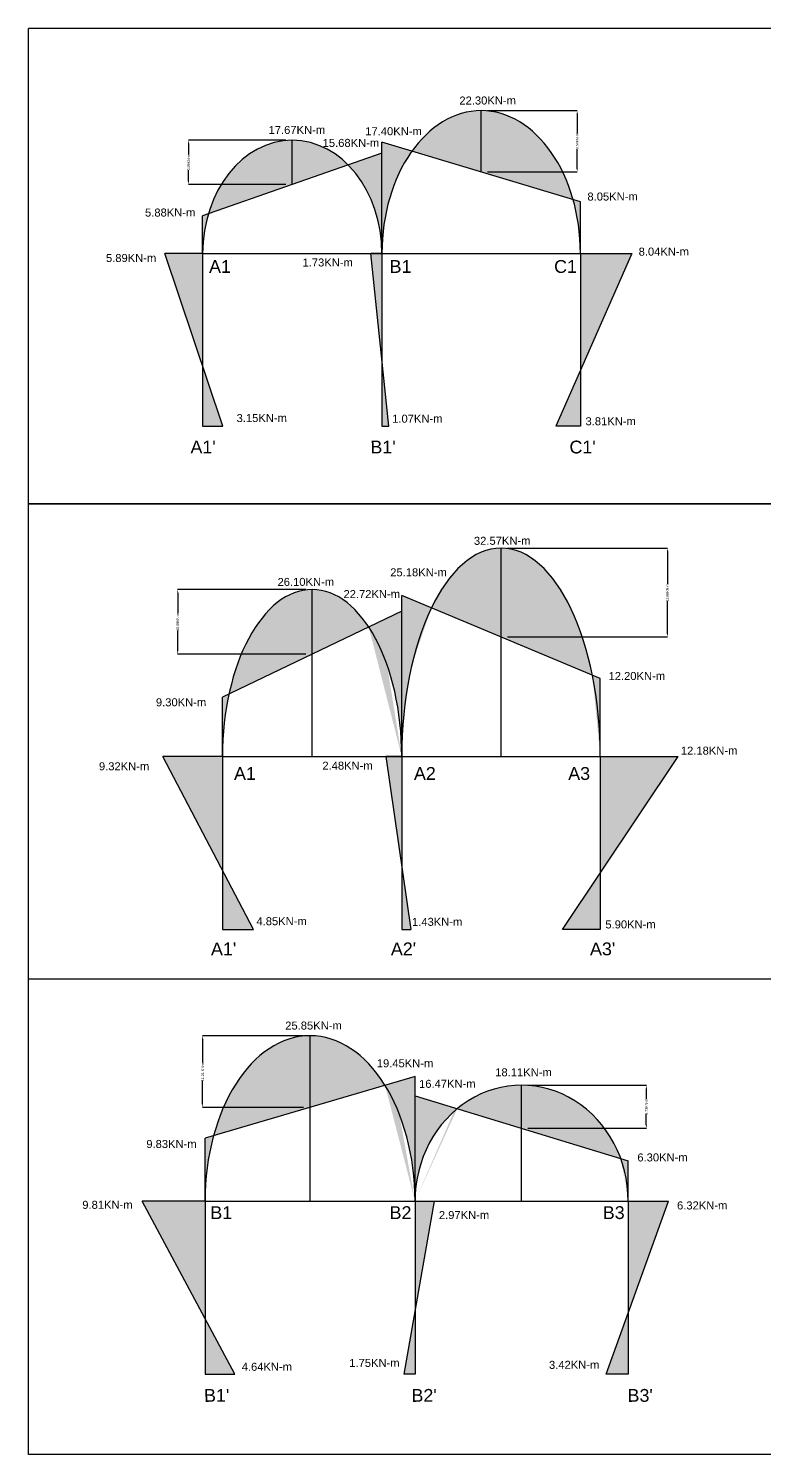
# Model space of a CAD drawing. Header units: millimetres. Extents: x 0 to 1679650, y -107560 to 692040.
# Drawn here: x 64290 to 75785, y 117623 to 139898 of the extents above; entities that cross this region are included whole.
import ezdxf

# ---------------------------------------------------------------- set-up
doc = ezdxf.new("R2010")
doc.units = ezdxf.units.MM
doc.styles.get("Standard").update_dxf_attribs({"font": 'arial.ttf'})
doc.dimstyles.new('ISO-25', dxfattribs={"dimtxt": 40, "dimasz": 50, "dimexe": 1.25, "dimexo": 100, "dimtad": 0, "dimdec": 0, "dimtxsty": 'Standard', "dimcen": 2.5, "dimadec": 0, "dimazin": 0, "dimtfac": 1, "dimtdec": 0, "dimtmove": 0, "dimatfit": 3, "dimfxl": 1, "dimarcsym": 0})

# ---------------------------------------------------------------- blocks, each defined once
blk = doc.blocks.new('*D100')
at = {"color": 0, "lineweight": -2, "transparency": 16777216}
for p, q in [((68619.99999989106, 131135.0000000001), (66618.75000000015, 131135.0000000001)), ((66620.00000000015, 131085.0000000001), (66620.00000000015, 130767.5915757163)), ((66620.00000000015, 130176.0000000001), (66620.00000000015, 130493.4084242838)), ((68620.00000000003, 130126.0000000001), (66618.75000000015, 130126.0000000001))]:
    blk.add_line(p, q, dxfattribs=at)
at = {"color": 0, "transparency": 16777216}
for points in [[(66611.66666666682, 131085.0000000001), (66628.33333333347, 131085.0000000001), (66620.00000000015, 131135.0000000001)], [(66611.66666666682, 130176.0000000001), (66628.33333333347, 130176.0000000001), (66620.00000000015, 130126.0000000001)]]:
    blk.add_solid(points, dxfattribs=at)
at = {"layer": 'Defpoints', "color": 0, "transparency": 16777216}
for p in [(68719.99999989106, 131135.0000000001), (66620.00000000015, 130126.0000000001), (68720.00000000003, 130126.0000000001)]:
    blk.add_point(p, dxfattribs=at)
at = {"color": 0, "transparency": 16777216, "insert": (66620.00000000017, 130630.5), "char_height": 40, "attachment_point": 5, "rotation": 90}
blk.add_mtext('10.09KN-m', dxfattribs=at)
blk = doc.blocks.new('*D101')
at = {"color": 0, "lineweight": -2, "transparency": 16777216}
for p, q in [((71770.00000000003, 131782.0000000001), (74271.25000000015, 131782.0000000001)), ((74270.00000000015, 131732.0000000001), (74270.00000000015, 131225.0915757163)), ((74270.00000000015, 130444.0000000001), (74270.00000000015, 130950.9084242838)), ((71770.00000000003, 130394.0000000001), (74271.25000000015, 130394.0000000001))]:
    blk.add_line(p, q, dxfattribs=at)
at = {"color": 0, "transparency": 16777216}
for points in [[(74261.66666666682, 131732.0000000001), (74278.33333333347, 131732.0000000001), (74270.00000000015, 131782.0000000001)], [(74261.66666666682, 130444.0000000001), (74278.33333333347, 130444.0000000001), (74270.00000000015, 130394.0000000001)]]:
    blk.add_solid(points, dxfattribs=at)
at = {"layer": 'Defpoints', "color": 0, "transparency": 16777216}
for p in [(71670.00000000003, 131782.0000000001), (71670.00000000003, 130394.0000000001), (74270.00000000015, 130394.0000000001)]:
    blk.add_point(p, dxfattribs=at)
at = {"color": 0, "transparency": 16777216, "insert": (74270.00000000017, 131088), "char_height": 40, "attachment_point": 5, "rotation": 90}
blk.add_mtext('13.88KN-m', dxfattribs=at)
blk = doc.blocks.new('*D102')
at = {"color": 0, "lineweight": -2, "transparency": 16777216}
for p, q in [((72091.66666666488, 123391.0000000001), (73941.25000000029, 123391.0000000001)), ((73940.00000000029, 123341.0000000001), (73940.00000000029, 123178.2945088677)), ((73940.00000000029, 122768.5000000001), (73940.00000000029, 122931.2054911324)), ((72091.66666666676, 122718.5000000001), (73941.25000000029, 122718.5000000001))]:
    blk.add_line(p, q, dxfattribs=at)
at = {"color": 0, "transparency": 16777216}
for points in [[(73931.66666666696, 123341.0000000001), (73948.33333333362, 123341.0000000001), (73940.00000000029, 123391.0000000001)], [(73931.66666666696, 122768.5000000001), (73948.33333333362, 122768.5000000001), (73940.00000000029, 122718.5000000001)]]:
    blk.add_solid(points, dxfattribs=at)
at = {"layer": 'Defpoints', "color": 0, "transparency": 16777216}
for p in [(71991.66666666488, 123391.0000000001), (71991.66666666676, 122718.5000000001), (73940.00000000029, 122718.5000000001)]:
    blk.add_point(p, dxfattribs=at)
at = {"color": 0, "transparency": 16777216, "insert": (73940.00000000032, 123054.75), "char_height": 40, "width": 187.6188471195055, "attachment_point": 5, "rotation": 90}
blk.add_mtext('6.73KN-m', dxfattribs=at)
blk = doc.blocks.new('*D103')
at = {"color": 0, "lineweight": -2, "transparency": 16777216}
for p, q in [((68586.66666666676, 124165.0000000001), (67008.7500000002, 124165.0000000001)), ((67010.0000000002, 124115.0000000001), (67010.0000000002, 123749.3541950887)), ((67010.0000000002, 123094.0000000001), (67010.0000000002, 123459.6458049114)), ((68586.66666666676, 123044.0000000001), (67008.7500000002, 123044.0000000001))]:
    blk.add_line(p, q, dxfattribs=at)
at = {"color": 0, "transparency": 16777216}
for points in [[(67001.66666666688, 124115.0000000001), (67018.33333333353, 124115.0000000001), (67010.0000000002, 124165.0000000001)], [(67001.66666666688, 123094.0000000001), (67018.33333333353, 123094.0000000001), (67010.0000000002, 123044.0000000001)]]:
    blk.add_solid(points, dxfattribs=at)
at = {"layer": 'Defpoints', "color": 0, "transparency": 16777216}
for p in [(68686.66666666676, 124165.0000000001), (67010.0000000002, 123044.0000000001), (68686.66666666676, 123044.0000000001)]:
    blk.add_point(p, dxfattribs=at)
at = {"color": 0, "transparency": 16777216, "insert": (67010.00000000023, 123604.5), "char_height": 40, "attachment_point": 5, "rotation": 90}
blk.add_mtext('11.21 KN-m', dxfattribs=at)
blk = doc.blocks.new('*D108')
at = {"color": 0, "lineweight": -2, "transparency": 16777216}
for p, q in [((68310.00000000003, 138152.0000000001), (66788.75000000015, 138152.0000000001)), ((66790.00000000015, 138102.0000000001), (66790.00000000015, 137931.0445088677)), ((66790.00000000015, 137513.0000000001), (66790.00000000015, 137683.9554911324)), ((68310.00000000003, 137463.0000000001), (66788.75000000015, 137463.0000000001))]:
    blk.add_line(p, q, dxfattribs=at)
at = {"color": 0, "transparency": 16777216}
for points in [[(66781.66666666682, 138102.0000000001), (66798.33333333347, 138102.0000000001), (66790.00000000015, 138152.0000000001)], [(66781.66666666682, 137513.0000000001), (66798.33333333347, 137513.0000000001), (66790.00000000015, 137463.0000000001)]]:
    blk.add_solid(points, dxfattribs=at)
at = {"layer": 'Defpoints', "color": 0, "transparency": 16777216}
for p in [(68410.00000000003, 138152.0000000001), (66790.00000000015, 137463.0000000001), (68410.00000000003, 137463.0000000001)]:
    blk.add_point(p, dxfattribs=at)
at = {"color": 0, "transparency": 16777216, "insert": (66790.00000000017, 137807.5), "char_height": 40, "attachment_point": 5, "rotation": 90}
blk.add_mtext('6.89KN-m', dxfattribs=at)
blk = doc.blocks.new('*D109')
at = {"color": 0, "lineweight": -2, "transparency": 16777216}
for p, q in [((71460.00000000003, 138615.0000000001), (72861.25000000015, 138615.0000000001)), ((72860.00000000015, 138565.0000000001), (72860.00000000015, 138259.6853683493)), ((72860.00000000015, 137707.5000000001), (72860.00000000015, 138012.8146316508)), ((71460.00000000003, 137657.5000000001), (72861.25000000015, 137657.5000000001))]:
    blk.add_line(p, q, dxfattribs=at)
at = {"color": 0, "transparency": 16777216}
for points in [[(72851.66666666682, 138565.0000000001), (72868.33333333347, 138565.0000000001), (72860.00000000015, 138615.0000000001)], [(72851.66666666682, 137707.5000000001), (72868.33333333347, 137707.5000000001), (72860.00000000015, 137657.5000000001)]]:
    blk.add_solid(points, dxfattribs=at)
at = {"layer": 'Defpoints', "color": 0, "transparency": 16777216}
for p in [(71360.00000000003, 138615.0000000001), (71360.00000000003, 137657.5000000001), (72860.00000000015, 137657.5000000001)]:
    blk.add_point(p, dxfattribs=at)
at = {"color": 0, "transparency": 16777216, "insert": (72860.00000000017, 138136.25), "char_height": 40, "attachment_point": 5, "rotation": 90}
blk.add_mtext('9.58KN-m', dxfattribs=at)

msp = doc.modelspace()

# ---------------------------------------------------------------- hatches: boundary and pattern name
at = {"true_color": 0xf27172}
h = msp.add_hatch(color=11, dxfattribs=at)
h.dxf.hatch_style = 1
h.paths.add_polyline_path([(67010, 136385), (66421, 136385), (67010, 134625.8185840708)])
h.paths.add_polyline_path([(67010, 134625.8185840708), (67010, 133685), (67325, 133685)])
edge = h.paths.add_edge_path()
edge.add_line((67098.729739601, 137004.0554088604), (67010, 136973))
edge.add_line((67010, 136973), (67010, 136385))
edge.add_ellipse((68410, 136385), major_axis=(0, -1767), ratio=0.7923033389926428, start_angle=249.491727312617, end_angle=270, ccw=False)
edge = h.paths.add_edge_path()
edge.add_ellipse((68410, 136385), major_axis=(0, -1767), ratio=0.7923033389926428, start_angle=180, end_angle=249.4917273126168)
edge.add_line((67098.72973960101, 137004.0554088604), (68410, 137463))
edge.add_line((68410, 137463), (68410, 138152))
edge = h.paths.add_edge_path()
edge.add_ellipse((68410, 136385), major_axis=(0, -1767), ratio=0.7923033389926428, start_angle=141.5063173900364, end_angle=180)
edge.add_line((68410, 138152), (68410, 137463))
edge.add_line((68410, 137463), (69281.39968028467, 137767.9898880996))
edge = h.paths.add_edge_path()
edge.add_ellipse((68410, 136385), major_axis=(0, -1767), ratio=0.7923033389926428, start_angle=90, end_angle=141.5063173900347, ccw=False)
edge.add_line((69810, 136385), (69810, 137953))
edge.add_line((69810, 137953), (69281.39968028468, 137767.9898880996))
edge = h.paths.add_edge_path()
edge.add_line((70279.22596310833, 137983.475394998), (69810, 138125))
edge.add_line((69810, 138125), (69810, 136385))
edge.add_ellipse((71360, 136385), major_axis=(0, -2230), ratio=0.695067264573991, start_angle=224.208669549946, end_angle=270, ccw=False)
edge = h.paths.add_edge_path()
edge.add_ellipse((71360, 136385), major_axis=(0, -2230), ratio=0.695067264573991, start_angle=180, end_angle=224.2086695499424)
edge.add_line((70279.22596310833, 137983.475394998), (71360, 137657.5))
edge.add_line((71360, 137657.5), (71360, 138615))
edge = h.paths.add_edge_path()
edge.add_ellipse((71360, 136385), major_axis=(0, -2230), ratio=0.695067264573991, start_angle=112.1111477892951, end_angle=180)
edge.add_line((71360, 138615), (71360, 137657.5))
edge.add_line((71360, 137657.5), (72796.00589018909, 137224.3820944107))
edge = h.paths.add_edge_path()
edge.add_ellipse((71360, 136385), major_axis=(0, -2230), ratio=0.695067264573991, start_angle=90, end_angle=112.1111477892951, ccw=False)
edge.add_line((72910, 136385), (72910, 137190))
edge.add_line((72910, 137190), (72796.00589018909, 137224.3820944107))
h.paths.add_polyline_path([(73714, 136385), (72910, 136385), (72910, 134553.1012658228)])
h.paths.add_polyline_path([(72910, 134553.1012658228), (72529, 133685), (72910, 133685)])
h.paths.add_polyline_path([(69810, 136385), (69637, 136385), (69810, 134716.7857142857)])
h.paths.add_polyline_path([(69810, 134716.7857142857), (69810, 133685), (69917, 133685)])
h = msp.add_hatch(color=11, dxfattribs=at)
h.dxf.hatch_style = 1
edge = h.paths.add_edge_path()
edge.add_ellipse((68720, 128525), major_axis=(0, -2610), ratio=0.5363984674329502, start_angle=180, end_angle=247.9699689787866)
edge.add_line((67422.2176668206, 129503.9914674547), (68720, 130126))
edge.add_line((68720, 130126), (68720, 131135))
h.paths.add_polyline_path([(69493.60178383304, 130700.3428701986), (69376.24759918166, 130830.4959629816), (69252.65036102687, 130938.7162751087), (69123.98588193028, 131023.974278701), (68991.47818043004, 131085.4588922724), (68856.38783663511, 131122.5851967579), (68720, 131135), (68720, 130126), (69603.59649420544, 130549.4951768656)])
edge = h.paths.add_edge_path()
edge.add_line((70120, 130797), (69603.59649420544, 130549.4951768656))
edge.add_ellipse((68720, 128525), major_axis=(0, -2610), ratio=0.5363984674329502, start_angle=90, end_angle=140.8656940882477, ccw=False)
edge.add_line((70120, 128525), (70120, 130797))
h.paths.add_polyline_path([(71670, 131782), (71519.81470532701, 131766.6749419486), (71371.04273479238, 131720.8439848065), (71225.08411239665, 131644.9384224508), (71083.31238702612, 131539.6725669167), (70947.06170662142, 131406.0370263387), (70817.6142631302, 131245.2893827968), (70696.18822639351, 131058.9423577946), (70583.92628051445, 130848.7495767394), (71670, 130394)])
edge = h.paths.add_edge_path()
edge.add_line((70583.92628051445, 130848.7495767394), (70120, 131043))
edge.add_line((70120, 131043), (70120, 128525))
edge.add_ellipse((71670, 128525), major_axis=(0, -3257), ratio=0.4758980657046362, start_angle=224.4826076582319, end_angle=270, ccw=False)
edge = h.paths.add_edge_path()
edge.add_line((67422.2176668206, 129503.9914674547), (67320, 129455))
edge.add_line((67320, 129455), (67320, 128525))
edge.add_ellipse((68720, 128525), major_axis=(0, -2610), ratio=0.5363984674329502, start_angle=247.96996897878648, end_angle=270, ccw=False)
h.paths.add_polyline_path([(72759.89341919715, 130840.839619302), (72647.45807175517, 131052.735852949), (72525.74221612609, 131240.6324144301), (72395.90148755128, 131402.74531359), (72259.16866314862, 131537.5353641133), (72116.84195726916, 131643.7227973803), (71970.2726955578, 131720.2994132723), (71820.85248474691, 131766.5381525618), (71670, 131782), (71670, 130394), (73097.00724624394, 129796.4982562501), (73031.34165224907, 130082.2941802961), (72952.75075463844, 130353.3043229284), (72861.98073730449, 130606.9555693301)])
edge = h.paths.add_edge_path()
edge.add_line((73220, 129745), (73097.00724624394, 129796.4982562501))
edge.add_ellipse((71670, 128525), major_axis=(0, -3257), ratio=0.4758980657046362, start_angle=90, end_angle=112.97873079978129, ccw=False)
edge.add_line((73220, 128525), (73220, 129745))
h.paths.add_polyline_path([(74438, 128525), (73220, 128525), (73220, 126706.0840707965)])
h.paths.add_polyline_path([(73220, 126706.0840707965), (72630, 125825), (73220, 125825)])
h.paths.add_polyline_path([(70120, 126812.4680306905), (70120, 125825), (70263, 125825)])
h.paths.add_polyline_path([(70120, 128525), (69872, 128525), (70120, 126812.4680306905)])
h.paths.add_polyline_path([(67320, 126749.13549753), (67320, 125825), (67805, 125825)])
h.paths.add_polyline_path([(67320, 128525), (66388, 128525), (67320, 126749.13549753)])
h.paths.add_polyline_path([(68148.19364571017, 131155.8599211465), (69095.19636261773, 131158.7615939896), (69094.60970558184, 131350.2255656112), (68147.60698867426, 131347.3238927681)], flags=9)
h.paths.add_polyline_path([(71215.53625625398, 131798.012089757), (72162.58160597643, 131800.9138932296), (72161.99455705205, 131992.5057632959), (71214.9492073296, 131989.6039598233)], flags=9)
h.paths.add_polyline_path([(69908.19364571017, 131305.8599211465), (70855.19636261773, 131308.7615939896), (70854.60970558184, 131500.2255656112), (69907.60698867426, 131497.3238927681)], flags=9)
h.paths.add_polyline_path([(69178.71839155308, 130968.526104945), (70124.65528808869, 130971.4245120509), (70124.07842826447, 131159.6910225566), (69178.14153172886, 131156.7926154507)], flags=9)
h.paths.add_polyline_path([(73318.19364571017, 129685.8599211465), (74265.19636261773, 129688.7615939896), (74264.60970558184, 129880.2255656112), (73317.60698867426, 129877.3238927681)], flags=9)
h.paths.add_polyline_path([(74447.65579997221, 128519.9682267369), (75394.65851687978, 128522.8698995801), (75394.07185984388, 128714.3338712017), (74447.0691429363, 128711.4321983586)], flags=9)
h.paths.add_polyline_path([(73268.19364571017, 125805.8599211465), (74118.07881032334, 125808.4640200132), (74117.49215328744, 125999.9279916349), (73267.60698867426, 125997.3238927681)], flags=9)
h.paths.add_polyline_path([(70248.17265587645, 125845.7532737945), (71098.1004533045, 125848.3575032908), (71097.51340438014, 126039.9493733571), (70247.58560695208, 126037.3451438608)], flags=9)
h.paths.add_polyline_path([(67818.19364571017, 125855.8599211465), (68668.07881032334, 125858.4640200132), (68667.49215328744, 126049.9279916349), (67817.60698867426, 126047.3238927681)], flags=9)
h.paths.add_polyline_path([(68848.19364571017, 128285.8599211465), (69698.07881032334, 128288.4640200132), (69697.49215328744, 128479.9279916349), (68847.60698867426, 128477.3238927681)], flags=9)
h.paths.add_polyline_path([(66248.17265587645, 129275.7532737945), (67098.1004533045, 129278.3575032908), (67097.51340438014, 129469.9493733571), (66247.58560695208, 129467.3451438608)], flags=9)
h.paths.add_polyline_path([(65358.17265587645, 128275.7532737945), (66208.1004533045, 128278.3575032908), (66207.51340438014, 128469.9493733571), (65357.58560695208, 128467.3451438608)], flags=9)
h.paths.add_polyline_path([(72668.66697437948, 128105.2039840281), (73113.00322417454, 128106.5654568161), (73112.06394589554, 128413.1124489222), (72667.72769610048, 128411.7509761342)], flags=9)
h.paths.add_polyline_path([(70259.54015146209, 128109.6405138689), (70702.10287615817, 128110.9965524702), (70701.17990043943, 128412.2229692793), (70258.61717574335, 128410.8669306781)], flags=9)
h.paths.add_polyline_path([(67449.54015146209, 128109.6405138689), (67892.10287615817, 128110.9965524702), (67891.17990043943, 128412.2229692793), (67448.61717574335, 128410.8669306781)], flags=9)
h.paths.add_polyline_path([(73008.66697437948, 125365.2039840281), (73506.34540215116, 125366.728900433), (73505.40612387216, 125673.2758925391), (73007.72769610048, 125671.7509761342)], flags=9)
h.paths.add_polyline_path([(69899.54015146209, 125369.6405138689), (70395.44505413479, 125371.1599960871), (70394.52207841605, 125672.3864128962), (69898.61717574335, 125670.8669306781)], flags=9)
h.paths.add_polyline_path([(67089.54015146209, 125369.6405138689), (67585.44505413479, 125371.1599960871), (67584.52207841605, 125672.3864128962), (67088.61717574335, 125670.8669306781)], flags=9)
h = msp.add_hatch(color=11, dxfattribs=at)
h.dxf.hatch_style = 1
h.paths.add_polyline_path([(67046.66666666673, 121580), (66065.66666666673, 121580), (67046.66666666673, 119746.9896193772)])
h.paths.add_polyline_path([(67046.66666666673, 119746.9896193772), (67046.66666666673, 118880), (67510.66666666673, 118880)])
edge = h.paths.add_edge_path()
edge.add_line((68686.66666666673, 123044), (68686.66666666673, 124165))
edge.add_ellipse((68686.66666666673, 121580), major_axis=(0, -2585), ratio=0.6344294003868473, start_angle=180, end_angle=246.7067640507372)
edge.add_line((67180.33803014513, 122602.2048328251), (68686.66666666672, 123044))
edge = h.paths.add_edge_path()
edge.add_line((67180.33803014514, 122602.2048328251), (67046.66666666673, 122563))
edge.add_line((67046.66666666673, 122563), (67046.66666666673, 121580))
edge.add_ellipse((68686.66666666673, 121580), major_axis=(0, -2585), ratio=0.6344294003868473, start_angle=246.7067640507361, end_angle=270, ccw=False)
h.paths.add_polyline_path([(69696.82898070122, 123616.4195502889), (69516.98017551698, 123809.2110277305), (69322.5274225752, 123962.794084446), (69116.89084911093, 124074.4674287995), (68903.68728869839, 124142.266897051), (68686.66666666673, 124165), (68686.66666666673, 123044), (69858.91057205168, 123387.810560055)])
edge = h.paths.add_edge_path()
edge.add_line((70326.66666666673, 123525), (69858.91057205168, 123387.810560055))
edge.add_ellipse((68686.66666666673, 121580), major_axis=(0, -2585), ratio=0.6344294003868473, start_angle=90, end_angle=134.374592673555, ccw=False)
edge.add_line((70326.66666666673, 121580), (70326.66666666673, 123227))
edge.add_line((70326.66666666673, 123227), (70326.66666666673, 123525))
edge = h.paths.add_edge_path()
edge.add_ellipse((71991.66666666673, 121580), major_axis=(0, -1811), ratio=0.9193815571507454, start_angle=577.0691359356946, end_angle=630, ccw=False)
edge.add_line((70988.04086692707, 123025.0127442448), (70326.66666666674, 123227))
edge.add_line((70326.66666666673, 123227), (70326.66666666673, 121580))
h.paths.add_polyline_path([(71991.66666666673, 123391), (71776.82353690689, 123375.8601328536), (71565.57256224577, 123330.6936684407), (71361.44583731714, 123256.2557854147), (71167.85634002983, 123153.7910775466), (70988.04086692707, 123025.0127442448), (71991.66666666673, 122718.5)])
h.paths.add_polyline_path([(72927.97925094282, 123077.5147824377), (72712.76228226646, 123212.3456849396), (72481.5002395418, 123310.855319054), (72239.33892662593, 123370.8517502583), (71991.66666666673, 123391), (71991.66666666673, 122718.5), (73540.13926295159, 122245.5880989725), (73431.8859657332, 122488.7195288643), (73291.58639781314, 122711.631071387), (73122.36236011147, 122909.36272938)])
edge = h.paths.add_edge_path()
edge.add_line((73656.66666666673, 122210), (73540.1392629516, 122245.5880989725))
edge.add_ellipse((71991.66666666673, 121580), major_axis=(0, -1811), ratio=0.9193815571507454, start_angle=450, end_angle=471.5630693933624, ccw=False)
edge.add_line((73656.66666666673, 121580), (73656.66666666673, 122210))
h.paths.add_polyline_path([(74288.66666666673, 121580), (73656.66666666673, 121580), (73656.66666666673, 119828.0492813142)])
h.paths.add_polyline_path([(73656.66666666673, 119828.0492813142), (73314.66666666673, 118880), (73656.66666666673, 118880)])
h.paths.add_polyline_path([(70623.66666666673, 121580), (70326.66666666673, 121580), (70326.66666666673, 119881.0593220339)])
h.paths.add_polyline_path([(70326.66666666673, 119881.0593220339), (70151.66666666673, 118880), (70326.66666666673, 118880)])

# ---------------------------------------------------------------- linework, layer by layer
for p, q in [((87750, 139897.8125), (64290, 139897.8125)), ((71360, 137657.5), (71360, 138615)), ((68410, 137463), (68410, 138152)), ((69810, 136385), (69810, 138125)), ((72910, 137190), (69810, 138125)), ((69810, 137953), (67010, 136973)), ((72910, 136385), (72910, 137190)), ((67010, 136385), (67010, 136973)), ((67010, 136385), (66421, 136385)), ((67325, 133685), (66421, 136385)), ((67010, 136385), (72910, 136385)), ((67010, 136385), (67010, 133685)), ((69810, 136385), (69637, 136385)), ((69917, 133685), (69637, 136385)), ((69810, 136385), (69810, 133685)), ((73714, 136385), (72529, 133685)), ((72910, 136385), (72910, 133685)), ((72910, 136385), (73714, 136385)), ((67010, 133685), (67325, 133685)), ((69810, 133685), (69917, 133685)), ((72910, 133685), (72529, 133685)), ((71670, 128525), (71670, 131782)), ((68720, 128525), (68720, 131135)), ((70120, 128525), (70120, 131043)), ((73220, 129745), (70120, 131043)), ((70120, 130797), (67320, 129455)), ((73220, 128525), (73220, 129745)), ((67320, 128525), (67320, 129455)), ((67320, 128525), (66388, 128525)), ((67805, 125825), (66388, 128525)), ((67320, 128525), (67320, 125825)), ((67320, 128525), (73220, 128525)), ((70120, 128525), (69872, 128525)), ((69872, 128525), (70263, 125825)), ((70120, 128525), (70120, 125825)), ((72630, 125825), (74438, 128525)), ((73220, 128525), (73220, 125825)), ((73220, 128525), (74438, 128525)), ((67320, 125825), (67805, 125825)), ((70120, 125825), (70263, 125825)), ((73220, 125825), (72630, 125825)), ((76020, 125047.8125), (64290, 125047.8125)), ((68686.66666666673, 121580), (68686.66666666673, 124165)), ((70326.66666666673, 123525), (67046.66666666673, 122563)), ((70326.66666666673, 121580), (70326.66666666673, 123525)), ((70326.66666666673, 123227), (73656.66666666673, 122210)), ((71991.66666666673, 121580), (71991.66666666673, 123391)), ((67046.66666666673, 121580), (67046.66666666673, 122563)), ((73656.66666666673, 121580), (73656.66666666673, 122210)), ((67046.66666666673, 121580), (66065.66666666673, 121580)), ((67510.66666666673, 118880), (66065.66666666673, 121580)), ((67046.66666666673, 121580), (67046.66666666673, 118880)), ((67046.66666666673, 121580), (73656.66666666673, 121580)), ((70623.66666666673, 121580), (70151.66666666673, 118880)), ((70326.66666666673, 121580), (70326.66666666673, 118880)), ((70326.66666666673, 121580), (70623.66666666673, 121580)), ((73314.66666666673, 118880), (74288.66666666673, 121580)), ((73656.66666666673, 121580), (73656.66666666673, 118880)), ((73656.66666666673, 121580), (74288.66666666673, 121580)), ((67046.66666666673, 118880), (67510.66666666673, 118880)), ((70326.66666666673, 118880), (70151.66666666673, 118880)), ((73656.66666666673, 118880), (73314.66666666673, 118880))]:
    msp.add_line(p, q)
msp.add_lwpolyline([(76020, 139897.8125), (76020, 132472.8125), (64290, 132472.8125), (64290, 139897.8125)])
msp.add_lwpolyline([(64290, 117622.8125), (64290, 132472.8125), (76020, 132472.8125), (76020, 117622.8125), (64290, 117622.8125)], close=True)
for centre, major_axis, ratio, start_param, end_param in [((71360, 136385), (0, -2230), 0.695067264573991, 1.570796326794897, 4.71238898038469), ((68410, 136385), (0, -1767), 0.7923033389926428, 1.570796326794897, 4.71238898038469), ((71670, 128525), (0, -3257), 0.4758980657046362, 1.570796326794897, 4.71238898038469), ((68720, 128525), (0, -2610), 0.5363984674329502, 1.570796326794897, 4.71238898038469), ((68686.66666666673, 121580), (0, -2585), 0.6344294003868473, 1.570796326794897, 4.71238898038469), ((71991.66666666673, 121580), (0, -1811), 0.9193815571507454, 7.853981633974483, 10.99557428756428)]:
    msp.add_ellipse(centre, major_axis=major_axis, ratio=ratio, start_param=start_param, end_param=end_param)

# ---------------------------------------------------------------- texts
for s, height, p in [('22.30KN-m', 125, (71020, 138710)), ('17.67KN-m', 125, (68040, 138250)), ('17.40KN-m', 125, (69550, 138230)), ('15.68KN-m', 125, (68884.31785865698, 138047.4977952744)), ('8.05KN-m', 125, (73020, 137210)), ('5.88KN-m', 125, (66110, 136960)), ('5.89KN-m', 125, (65500, 136250)), ('8.04KN-m', 125, (73820, 136350)), ('A1', 200, (67110, 136080)), ('1.73KN-m', 125, (68570, 136180)), ('B1', 200, (69930, 136080)), ('C1', 200, (72500, 136080)), ('3.15KN-m', 125, (67540, 133750)), ('1.07KN-m', 125, (69970, 133740)), ('3.81KN-m', 125, (72990, 133700)), ("A1'", 200, (66820, 133260)), ("B1'", 200, (69630, 133260)), ("C1'", 200, (72740, 133260)), ('32.57KN-m', 125, (71247.36360037752, 131832.2588159625)), ('25.18KN-m', 125, (69940, 131340)), ('26.10KN-m', 125, (68180, 131190)), ('22.72KN-m', 125, (69210, 131000)), ('12.20KN-m', 125, (73350, 129720)), ('9.30KN-m', 125, (66280, 129310)), ('12.18KN-m', 125, (74479.46215426204, 128554.1083055905)), ('9.32KN-m', 125, (65390, 128310)), ('A1', 200, (67500, 128160)), ('2.48KN-m', 125, (68880, 128320)), ('A2', 200, (70310, 128160)), ('A3', 200, (72720, 128160)), ('4.85KN-m', 125, (67850, 125890)), ('1.43KN-m', 125, (70280, 125880)), ('5.90KN-m', 125, (73300, 125840)), ("A1'", 200, (67140, 125420)), ("A2'", 200, (69950, 125420)), ("A3'", 200, (73060, 125420)), ('25.85KN-m', 125, (68300, 124260)), ('19.45KN-m', 125, (69730, 123670)), ('18.11KN-m', 125, (71580, 123530)), ('16.47KN-m', 125, (70390, 123350)), ('9.83KN-m', 125, (66130, 122410)), ('6.30KN-m', 125, (73800, 122200)), ('9.81KN-m', 125, (65130, 121460)), ('B1', 200, (67130, 121300)), ('B2', 200, (69930, 121300)), ('2.97KN-m', 125, (70700, 121300)), ('B3', 200, (73260, 121300)), ('6.32KN-m', 125, (74420, 121450)), ('4.64KN-m', 125, (67620, 118930)), ('1.75KN-m', 125, (69300, 118990)), ('3.42KN-m', 125, (72420, 118960)), ("B1'", 200, (67031.66666666673, 118445)), ("B2'", 200, (70271.66666666673, 118445)), ("B3'", 200, (73646.66666666673, 118445))]:
    msp.add_text(s, height=height, rotation=0.1755571385226345).set_placement(p)

# ---------------------------------------------------------------- dimensions: what is measured, and where the dimension line sits
for base, p1, p2, text, picture, middle in [((72860.00000000015, 137657.5000000001), (71360, 138615), (71360, 137657.5), '9.58KN-m', '*D109', (72860.00000000017, 138136.25)), ((66790.00000000015, 137463.0000000001), (68410, 138152), (68410, 137463), '6.89KN-m', '*D108', (66790.00000000017, 137807.5)), ((74270.00000000015, 130394.0000000001), (71670, 131782), (71670, 130394), '13.88KN-m', '*D101', (74270.00000000017, 131088)), ((67010.0000000002, 123044.0000000001), (68686.66666666673, 124165), (68686.66666666673, 123044), '11.21 KN-m', '*D103', (67010.00000000023, 123604.5))]:
    dim = msp.add_linear_dim(base=base, p1=p1, p2=p2, angle=90, text=text, dimstyle='ISO-25')
    dim.commit()
    dim.dimension.update_dxf_attribs({"geometry": picture, "text_midpoint": middle})
for p1, p2, distance, text, picture, middle in [((68719.99999989104, 131135), (68720, 130126), -2099.9999999998545, '10.09KN-m', '*D100', (66620.00000000017, 130630.5)), ((71991.66666666485, 123391), (71991.66666666673, 122718.5), 1948.3333333335613, '6.73KN-m', '*D102', (73940.00000000032, 123054.75))]:
    dim = msp.add_aligned_dim(p1=p1, p2=p2, distance=distance, text=text, dimstyle='ISO-25')
    dim.commit()
    dim.dimension.update_dxf_attribs({"geometry": picture, "text_midpoint": middle})

doc.saveas('drawing.dxf')
